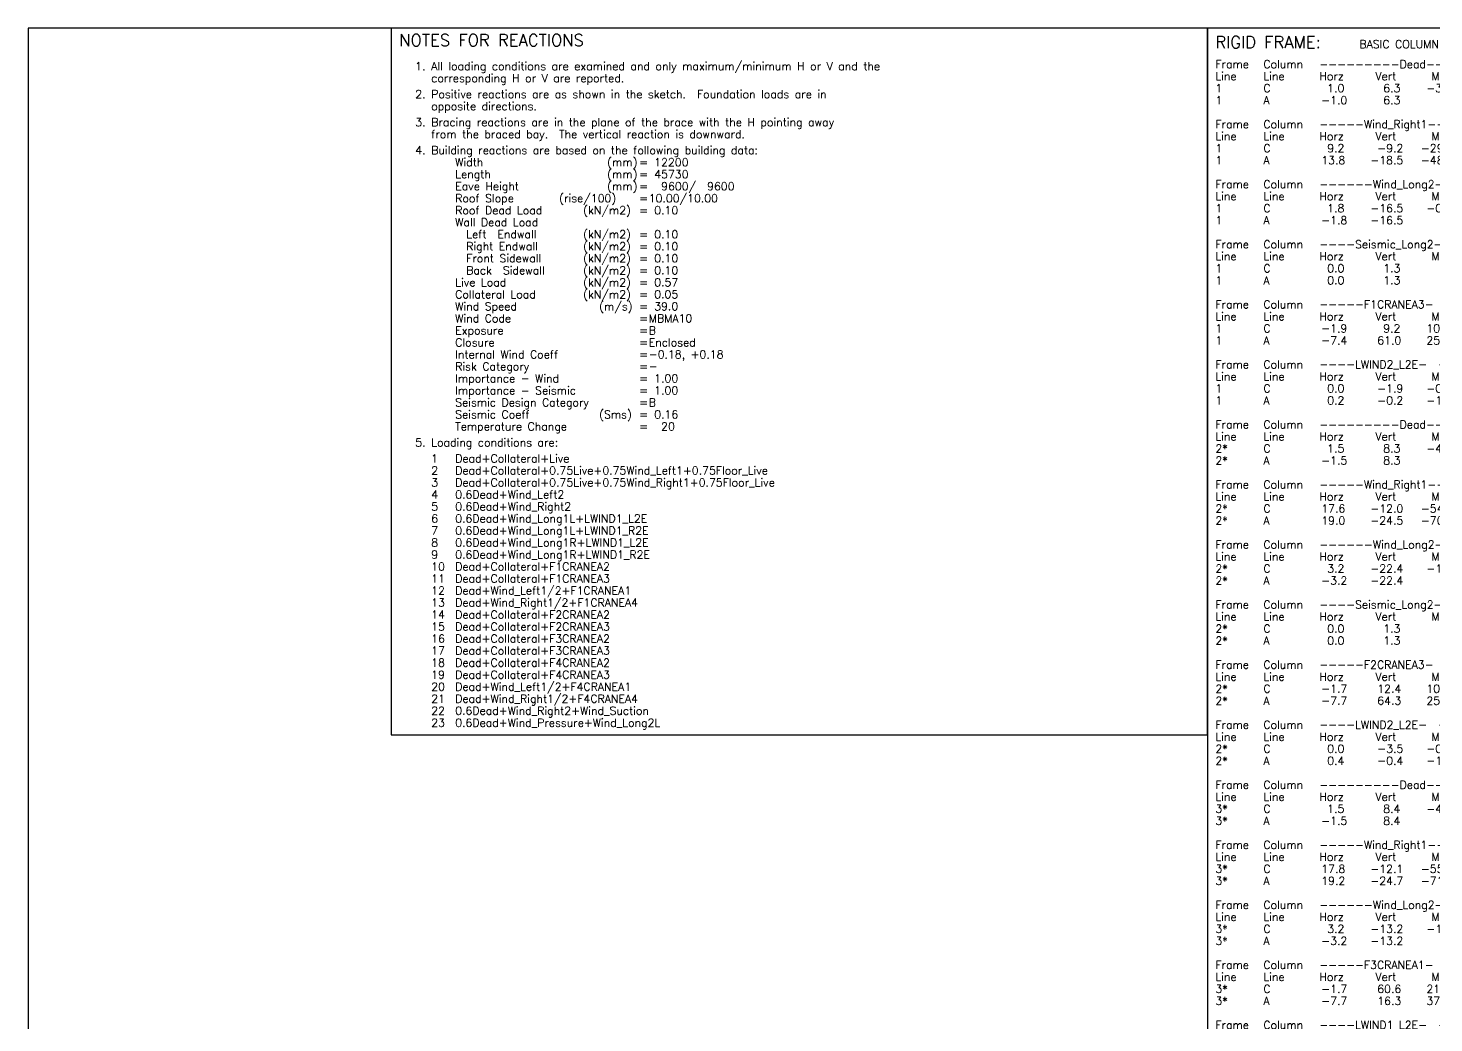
# Model space of a CAD drawing. Extents: x 0 to 63438, y 0 to 44860.
# Drawn here: x 0 to 31719, y 22430 to 44860 of the extents above; entities that cross this region are included whole.
import ezdxf

# ---------------------------------------------------------------- set-up
doc = ezdxf.new("R2010")
doc.units = 0
doc.linetypes.add('CONTIN', pattern=[0])
doc.layers.get('0').update_dxf_attribs({"linetype": 'CONTIN'})
for name, color, linetype in [('1', 7, 'CONTIN'), ('13', 1, 'CONTIN'), ('14', 7, 'CONTIN'), ('20', 7, 'CONTIN'), ('22', 7, 'CONTIN'), ('26', 7, 'CONTIN')]:
    doc.layers.add(name, color=color, linetype=linetype)
doc.styles.add('SIMPLEX', font='SIMPLEX')

# ---------------------------------------------------------------- blocks, each defined once
blk = doc.blocks.new('RFBASE')
at = {"layer": '1'}
for p, q in [((18415.105, 0), (0, 0)), ((0, 0), (0, -32452.111))]:
    blk.add_line(p, q, dxfattribs=at)
at = {"layer": '13', "style": 'SIMPLEX'}
for s, p in [('1', (180.54, -1444.322)), ('C', (1263.782, -1444.322)), ('1', (180.54, -1715.133)), ('A', (1263.782, -1715.133)), ('1', (180.54, -2798.374)), ('C', (1263.782, -2798.374)), ('1', (180.54, -3069.185)), ('A', (1263.782, -3069.185)), ('1', (180.54, -4152.426)), ('C', (1263.782, -4152.426)), ('1', (180.54, -4423.237)), ('A', (1263.782, -4423.237)), ('1', (180.54, -5506.478)), ('C', (1263.782, -5506.478)), ('1', (180.54, -5777.288)), ('A', (1263.782, -5777.288)), ('1', (180.54, -6860.529)), ('1', (180.54, -7131.339)), ('A', (1263.782, -7131.339)), ('C', (1263.782, -6860.529)), ('1', (180.54, -8214.581)), ('C', (1263.782, -8214.581)), ('1', (180.54, -8485.392)), ('A', (1263.782, -8485.392)), ('2*', (180.54, -9568.633)), ('C', (1263.782, -9568.633)), ('2*', (180.54, -9839.443)), ('A', (1263.782, -9839.443)), ('2*', (180.54, -10922.686)), ('C', (1263.782, -10922.686)), ('2*', (180.54, -11193.496)), ('A', (1263.782, -11193.496)), ('2*', (180.54, -12276.737)), ('2*', (180.54, -12547.548)), ('A', (1263.782, -12547.548)), ('C', (1263.782, -12276.737)), ('2*', (180.54, -13630.789)), ('C', (1263.782, -13630.789)), ('2*', (180.54, -13901.6)), ('A', (1263.782, -13901.6)), ('2*', (180.54, -14984.84)), ('C', (1263.782, -14984.84)), ('2*', (180.54, -15255.65)), ('A', (1263.782, -15255.65)), ('2*', (180.54, -16338.891)), ('C', (1263.782, -16338.891)), ('2*', (180.54, -16609.701)), ('A', (1263.782, -16609.701)), ('3*', (180.54, -17692.941)), ('C', (1263.782, -17692.941)), ('3*', (180.54, -17963.752)), ('A', (1263.782, -17963.752)), ('3*', (180.54, -19046.992)), ('C', (1263.782, -19046.992)), ('3*', (180.54, -19317.803)), ('A', (1263.782, -19317.803)), ('3*', (180.54, -20401.043)), ('C', (1263.782, -20401.043)), ('3*', (180.54, -20671.854)), ('A', (1263.782, -20671.854)), ('3*', (180.54, -21755.094)), ('3*', (180.54, -22025.902)), ('A', (1263.782, -22025.902)), ('C', (1263.782, -21755.094))]:
    blk.add_text(s, height=180.54, dxfattribs=at).set_placement(p)
at = {"layer": '14', "style": 'SIMPLEX'}
for s, p in [('Frame', (180.54, -902.701)), ('Column', (1263.782, -902.701)), ('---------Dead--------', (2527.564, -902.701)), ('Line', (180.54, -1173.512)), ('Line', (1263.782, -1173.512)), ('Horz', (2527.564, -1173.512)), ('Vert', (3791.345, -1173.512)), ('Mom', (5055.127, -1173.512)), ('Frame', (180.54, -2256.754)), ('Column', (1263.782, -2256.754)), ('-----Wind_Right1-----', (2527.564, -2256.754)), ('Line', (180.54, -2527.564)), ('Line', (1263.782, -2527.564)), ('Horz', (2527.564, -2527.564)), ('Vert', (3791.345, -2527.564)), ('Mom', (5055.127, -2527.564)), ('Frame', (180.54, -3610.805)), ('Column', (1263.782, -3610.805)), ('------Wind_Long2-----', (2527.564, -3610.805)), ('Line', (180.54, -3881.615)), ('Line', (1263.782, -3881.615)), ('Horz', (2527.564, -3881.615)), ('Vert', (3791.345, -3881.615)), ('Mom', (5055.127, -3881.615)), ('Frame', (180.54, -4964.857)), ('Line', (180.54, -5235.667)), ('Column', (1263.782, -4964.857)), ('Line', (1263.782, -5235.667)), ('----Seismic_Long2----', (2527.564, -4964.857)), ('Horz', (2527.564, -5235.667)), ('Vert', (3791.345, -5235.667)), ('Mom', (5055.127, -5235.667)), ('Frame', (180.54, -6318.908)), ('Column', (1263.782, -6318.908)), ('-----F1CRANEA3-  ----', (2527.564, -6318.908)), ('Line', (180.54, -6589.719)), ('Line', (1263.782, -6589.719)), ('Horz', (2527.564, -6589.719)), ('Vert', (3791.345, -6589.719)), ('Mom', (5055.127, -6589.719)), ('Frame', (180.54, -7672.961)), ('Column', (1263.782, -7672.961)), ('----LWIND2_L2E-  ----', (2527.564, -7672.961)), ('Line', (180.54, -7943.771)), ('Line', (1263.782, -7943.771)), ('Horz', (2527.564, -7943.771)), ('Vert', (3791.345, -7943.771)), ('Mom', (5055.127, -7943.771)), ('Frame', (180.54, -9027.013)), ('Column', (1263.782, -9027.013)), ('---------Dead--------', (2527.564, -9027.013)), ('Line', (180.54, -9297.823)), ('Line', (1263.782, -9297.823)), ('Horz', (2527.564, -9297.823)), ('Vert', (3791.345, -9297.823)), ('Mom', (5055.127, -9297.823)), ('Frame', (180.54, -10381.064)), ('Line', (180.54, -10651.875)), ('Column', (1263.782, -10381.064)), ('Line', (1263.782, -10651.875)), ('-----Wind_Right1-----', (2527.564, -10381.064)), ('Horz', (2527.564, -10651.875)), ('Vert', (3791.345, -10651.875)), ('Mom', (5055.127, -10651.875)), ('Frame', (180.54, -11735.117)), ('Column', (1263.782, -11735.117)), ('------Wind_Long2-----', (2527.564, -11735.117)), ('Line', (180.54, -12005.928)), ('Line', (1263.782, -12005.928)), ('Horz', (2527.564, -12005.928)), ('Vert', (3791.345, -12005.928)), ('Mom', (5055.127, -12005.928)), ('Frame', (180.54, -13089.168)), ('Column', (1263.782, -13089.168)), ('----Seismic_Long2----', (2527.564, -13089.168)), ('Line', (180.54, -13359.979)), ('Line', (1263.782, -13359.979)), ('Horz', (2527.564, -13359.979)), ('Vert', (3791.345, -13359.979)), ('Mom', (5055.127, -13359.979)), ('Frame', (180.54, -14443.219)), ('Column', (1263.782, -14443.219)), ('-----F2CRANEA3-  ----', (2527.564, -14443.219)), ('Line', (180.54, -14714.028)), ('Line', (1263.782, -14714.028)), ('Horz', (2527.564, -14714.028)), ('Vert', (3791.345, -14714.028)), ('Mom', (5055.127, -14714.028)), ('Frame', (180.54, -15797.27)), ('Column', (1263.782, -15797.27)), ('----LWIND2_L2E-  ----', (2527.564, -15797.27)), ('Line', (180.54, -16068.079)), ('Line', (1263.782, -16068.079)), ('Horz', (2527.564, -16068.079)), ('Vert', (3791.345, -16068.079)), ('Mom', (5055.127, -16068.079)), ('Frame', (180.54, -17151.32)), ('Column', (1263.782, -17151.32)), ('---------Dead--------', (2527.564, -17151.32)), ('Line', (180.54, -17422.131)), ('Line', (1263.782, -17422.131)), ('Horz', (2527.564, -17422.131)), ('Vert', (3791.345, -17422.131)), ('Mom', (5055.127, -17422.131)), ('Frame', (180.54, -18505.371)), ('Column', (1263.782, -18505.371)), ('-----Wind_Right1-----', (2527.564, -18505.371)), ('Line', (180.54, -18776.182)), ('Line', (1263.782, -18776.182)), ('Horz', (2527.564, -18776.182)), ('Vert', (3791.345, -18776.182)), ('Mom', (5055.127, -18776.182)), ('Frame', (180.54, -19859.422)), ('Line', (180.54, -20130.23)), ('Column', (1263.782, -19859.422)), ('Line', (1263.782, -20130.23)), ('------Wind_Long2-----', (2527.564, -19859.422)), ('Horz', (2527.564, -20130.23)), ('Vert', (3791.345, -20130.23)), ('Mom', (5055.127, -20130.23)), ('Frame', (180.54, -21213.473)), ('Column', (1263.782, -21213.473)), ('-----F3CRANEA1-  ----', (2527.564, -21213.473)), ('Line', (180.54, -21484.281)), ('Line', (1263.782, -21484.281)), ('Horz', (2527.564, -21484.281)), ('Vert', (3791.345, -21484.281)), ('Mom', (5055.127, -21484.281)), ('Frame', (180.54, -22567.523)), ('Column', (1263.782, -22567.523)), ('----LWIND1_L2E-  ----', (2527.564, -22567.523))]:
    blk.add_text(s, height=180.54, dxfattribs=at).set_placement(p)
at = {"layer": '20', "style": 'SIMPLEX'}
for s, height, p in [('RIGID FRAME:', 270.81, (180.54, -451.351)), ('BASIC COLUMN REACTIONS (kN,kN-m)', 180.54, (3430.265, -451.351))]:
    blk.add_text(s, height=height, dxfattribs=at).set_placement(p)
at = {"layer": '26', "style": 'SIMPLEX'}
for s, p in [('    1.0', (2166.483, -1444.322)), ('    6.3', (3430.265, -1444.322)), ('  -3.14', (4694.047, -1444.322)), ('   -1.0', (2166.483, -1715.133)), ('    6.3', (3430.265, -1715.133)), ('    9.2', (2166.483, -2798.374)), ('   -9.2', (3430.265, -2798.374)), (' -29.84', (4694.047, -2798.374)), ('   13.8', (2166.483, -3069.185)), ('  -18.5', (3430.265, -3069.185)), (' -48.49', (4694.047, -3069.185)), ('    1.8', (2166.483, -4152.426)), ('  -16.5', (3430.265, -4152.426)), ('  -0.73', (4694.047, -4152.426)), ('   -1.8', (2166.483, -4423.237)), ('  -16.5', (3430.265, -4423.237)), ('    0.0', (2166.483, -5506.478)), ('    1.3', (3430.265, -5506.478)), ('    0.0', (2166.483, -5777.288)), ('    1.3', (3430.265, -5777.288)), ('   -1.9', (2166.483, -6860.529)), ('   -7.4', (2166.483, -7131.339)), ('   61.0', (3430.265, -7131.339)), ('    9.2', (3430.265, -6860.529)), ('  25.12', (4694.047, -7131.339)), ('  10.79', (4694.047, -6860.529)), ('    0.0', (2166.483, -8214.581)), ('   -1.9', (3430.265, -8214.581)), ('  -0.42', (4694.047, -8214.581)), ('    0.2', (2166.483, -8485.392)), ('   -0.2', (3430.265, -8485.392)), ('  -1.07', (4694.047, -8485.392)), ('    1.5', (2166.483, -9568.633)), ('    8.3', (3430.265, -9568.633)), ('  -4.87', (4694.047, -9568.633)), ('   -1.5', (2166.483, -9839.443)), ('    8.3', (3430.265, -9839.443)), ('   17.6', (2166.483, -10922.686)), ('  -12.0', (3430.265, -10922.686)), (' -54.81', (4694.047, -10922.686)), ('   19.0', (2166.483, -11193.496)), ('  -24.5', (3430.265, -11193.496)), (' -70.37', (4694.047, -11193.496)), ('   -3.2', (2166.483, -12547.548)), ('    3.2', (2166.483, -12276.737)), ('  -22.4', (3430.265, -12276.737)), ('  -22.4', (3430.265, -12547.548)), ('  -1.33', (4694.047, -12276.737)), ('    0.0', (2166.483, -13630.789)), ('    1.3', (3430.265, -13630.789)), ('    0.0', (2166.483, -13901.6)), ('    1.3', (3430.265, -13901.6)), ('   -1.7', (2166.483, -14984.84)), ('   12.4', (3430.265, -14984.84)), ('  10.16', (4694.047, -14984.84)), ('   -7.7', (2166.483, -15255.65)), ('   64.3', (3430.265, -15255.65)), ('  25.81', (4694.047, -15255.65)), ('    0.0', (2166.483, -16338.891)), ('   -3.5', (3430.265, -16338.891)), ('  -0.76', (4694.047, -16338.891)), ('    0.4', (2166.483, -16609.701)), ('   -0.4', (3430.265, -16609.701)), ('  -1.93', (4694.047, -16609.701)), ('    1.5', (2166.483, -17692.941)), ('    8.4', (3430.265, -17692.941)), ('  -4.91', (4694.047, -17692.941)), ('   -1.5', (2166.483, -17963.752)), ('    8.4', (3430.265, -17963.752)), ('   17.8', (2166.483, -19046.992)), ('  -12.1', (3430.265, -19046.992)), (' -55.32', (4694.047, -19046.992)), ('   19.2', (2166.483, -19317.803)), ('  -24.7', (3430.265, -19317.803)), (' -71.03', (4694.047, -19317.803)), ('    3.2', (2166.483, -20401.043)), ('  -13.2', (3430.265, -20401.043)), ('  -1.34', (4694.047, -20401.043)), ('   -3.2', (2166.483, -20671.854)), ('  -13.2', (3430.265, -20671.854)), ('   -1.7', (2166.483, -21755.094)), ('   -7.7', (2166.483, -22025.902)), ('   60.6', (3430.265, -21755.094)), ('   16.3', (3430.265, -22025.902)), ('  21.98', (4694.047, -21755.094)), ('  37.65', (4694.047, -22025.902))]:
    blk.add_text(s, height=180.54, dxfattribs=at).set_placement(p)
blk = doc.blocks.new('RNOTES')
for p, q in [((18415.105, 0), (0, 0)), ((0, 0), (0, -15932.674)), ((18415.105, -15932.674), (18415.105, 0)), ((0, -15932.674), (18415.105, -15932.674))]:
    blk.add_line(p, q)
at = {"layer": '1', "style": 'SIMPLEX'}
for s, p in [('1.', (541.621, -947.836)), ('All loading conditions are examined and only maximum/minimum H or V and the', (902.701, -947.836)), ('corresponding H or V are reported.', (902.701, -1218.647)), ('2.', (541.621, -1579.727)), ('Positive reactions are as shown in the sketch.  Foundation loads are in', (902.701, -1579.727)), ('opposite directions.', (902.701, -1850.538)), ('3.', (541.621, -2211.618)), ('Bracing reactions are in the plane of the brace with the H pointing away', (902.701, -2211.618)), ('from the braced bay.  The vertical reaction is downward.', (902.701, -2482.429)), ('4.', (541.621, -2843.509)), ('Building reactions are based on the following building data:', (902.701, -2843.509)), ('Width', (1444.322, -3114.319)), ('(mm)', (4874.587, -3114.319)), ('(mm)', (4874.587, -3385.13)), ('=', (5596.748, -3114.319)), ('  12200', (5687.018, -3114.319)), ('Length', (1444.322, -3385.13)), ('Eave Height', (1444.322, -3655.94)), ('(mm)', (4874.587, -3655.94)), ('=', (5596.748, -3385.13)), ('  45730', (5687.018, -3385.13)), ('   9600/  9600', (5687.018, -3655.94)), ('Roof Slope', (1444.322, -3926.75)), ('(rise/100)', (3791.345, -3926.75)), ('=', (5596.748, -3655.94)), (' 10.00/10.00', (5687.018, -3926.75)), ('Roof Dead Load', (1444.322, -4197.561)), ('(kN/m2)', (4332.966, -4197.561)), ('=', (5596.748, -3926.75)), ('=', (5596.748, -4197.561)), ('  0.10', (5687.018, -4197.561)), ('Wall Dead Load', (1444.322, -4468.371)), ('  Left  Endwall', (1444.322, -4739.181)), ('(kN/m2)', (4332.966, -4739.181)), ('=', (5596.748, -4739.181)), ('  0.10', (5687.018, -4739.181)), ('  Right Endwall', (1444.322, -5009.991)), ('(kN/m2)', (4332.966, -5009.991)), ('(kN/m2)', (4332.966, -5280.802)), ('=', (5596.748, -5009.991)), ('  0.10', (5687.018, -5009.991)), ('  Front Sidewall', (1444.322, -5280.802)), ('  Back  Sidewall', (1444.322, -5551.612)), ('(kN/m2)', (4332.966, -5551.612)), ('=', (5596.748, -5280.802)), ('  0.10', (5687.018, -5280.802)), ('  0.10', (5687.018, -5551.612)), ('Live Load', (1444.322, -5822.422)), ('(kN/m2)', (4332.966, -5822.422)), ('=', (5596.748, -5551.612)), ('  0.57', (5687.018, -5822.422)), ('Collateral Load', (1444.322, -6093.232)), ('(kN/m2)', (4332.966, -6093.232)), ('=', (5596.748, -5822.422)), ('=', (5596.748, -6093.232)), ('  0.05', (5687.018, -6093.232)), ('Wind Speed', (1444.322, -6364.042)), ('(m/s)', (4694.046, -6364.042)), ('=', (5596.748, -6364.042)), ('  39.0', (5687.018, -6364.042)), ('Wind Code', (1444.322, -6634.852)), ('=', (5596.748, -6634.852)), (' MBMA10', (5687.018, -6634.852)), ('Exposure', (1444.322, -6905.663)), ('=', (5596.748, -6905.663)), (' B', (5687.018, -6905.663)), ('Closure', (1444.322, -7176.474)), ('Internal Wind Coeff', (1444.322, -7447.284)), ('=', (5596.748, -7176.474)), (' Enclosed', (5687.018, -7176.474)), (' -0.18, +0.18', (5687.018, -7447.284)), ('Risk Category', (1444.322, -7718.095)), ('=', (5596.748, -7447.284)), ('Importance - Wind', (1444.322, -7988.906)), ('=', (5596.748, -7718.095)), ('=', (5596.748, -7988.906)), (' -', (5687.018, -7718.095)), ('  1.00', (5687.018, -7988.906)), ('Importance - Seismic', (1444.322, -8259.716)), ('=', (5596.748, -8259.716)), ('  1.00', (5687.018, -8259.716)), ('Seismic Design Category', (1444.322, -8530.526)), ('=', (5596.748, -8530.526)), (' B', (5687.018, -8530.526)), ('Seismic Coeff', (1444.322, -8801.337)), ('(Sms)', (4694.046, -8801.337)), ('=', (5596.748, -8801.337)), ('  0.16', (5687.018, -8801.337)), ('Temperature Change', (1444.322, -9072.147)), ('=', (5596.748, -9072.147)), ('   20', (5687.018, -9072.147)), ('5.', (541.621, -9433.228)), ('Loading conditions are:', (902.701, -9433.228)), ('1', (902.701, -9794.309)), ('Dead+Collateral+Live', (1444.322, -9794.309)), ('2', (902.701, -10065.119)), ('Dead+Collateral+0.75Live+0.75Wind_Left1+0.75Floor_Live', (1444.322, -10065.119)), ('Dead+Collateral+0.75Live+0.75Wind_Right1+0.75Floor_Live', (1444.322, -10335.93)), ('3', (902.701, -10335.93)), ('4', (902.701, -10606.74)), ('0.6Dead+Wind_Left2', (1444.322, -10606.74)), ('5', (902.701, -10877.551)), ('0.6Dead+Wind_Right2', (1444.322, -10877.551)), ('6', (902.701, -11148.361)), ('0.6Dead+Wind_Long1L+LWIND1_L2E', (1444.322, -11148.361)), ('7', (902.701, -11419.172)), ('0.6Dead+Wind_Long1L+LWIND1_R2E', (1444.322, -11419.172)), ('8', (902.701, -11689.982)), ('0.6Dead+Wind_Long1R+LWIND1_L2E', (1444.322, -11689.982)), ('9', (902.701, -11960.793)), ('10', (902.701, -12231.604)), ('0.6Dead+Wind_Long1R+LWIND1_R2E', (1444.322, -11960.793)), ('Dead+Collateral+F1CRANEA2', (1444.322, -12231.604)), ('11', (902.701, -12502.414)), ('Dead+Collateral+F1CRANEA3', (1444.322, -12502.414)), ('12', (902.701, -12773.225)), ('Dead+Wind_Left1/2+F1CRANEA1', (1444.322, -12773.225)), ('13', (902.701, -13044.034)), ('Dead+Wind_Right1/2+F1CRANEA4', (1444.322, -13044.034)), ('14', (902.701, -13314.845)), ('Dead+Collateral+F2CRANEA2', (1444.322, -13314.845)), ('15', (902.701, -13585.654)), ('Dead+Collateral+F2CRANEA3', (1444.322, -13585.654)), ('16', (902.701, -13856.464)), ('17', (902.701, -14127.273)), ('Dead+Collateral+F3CRANEA2', (1444.322, -13856.464)), ('Dead+Collateral+F3CRANEA3', (1444.322, -14127.273)), ('18', (902.701, -14398.084)), ('Dead+Collateral+F4CRANEA2', (1444.322, -14398.084)), ('19', (902.701, -14668.894)), ('Dead+Collateral+F4CRANEA3', (1444.322, -14668.894)), ('20', (902.701, -14939.703)), ('Dead+Wind_Left1/2+F4CRANEA1', (1444.322, -14939.703)), ('21', (902.701, -15210.514)), ('Dead+Wind_Right1/2+F4CRANEA4', (1444.322, -15210.514)), ('22', (902.701, -15481.323)), ('0.6Dead+Wind_Right2+Wind_Suction', (1444.322, -15481.323)), ('23', (902.701, -15752.133)), ('0.6Dead+Wind_Pressure+Wind_Long2L', (1444.322, -15752.133))]:
    blk.add_text(s, height=180.54, dxfattribs=at).set_placement(p)
at = {"layer": '20', "style": 'SIMPLEX'}
blk.add_text('NOTES FOR REACTIONS', height=270.81, dxfattribs=at).set_placement((180.54, -406.216))

msp = doc.modelspace()

# ---------------------------------------------------------------- linework, layer by layer
at = {"layer": '22'}
for p, q in [((63437.855, 44859.633), (0, 44859.633)), ((0, 44859.633), (0, 0))]:
    msp.add_line(p, q, dxfattribs=at)

# ---------------------------------------------------------------- block references
at = {"layer": '1'}
for name, p in [('RNOTES', (8192.542, 44859.633)), ('RFBASE', (26607.646, 44859.633))]:
    msp.add_blockref(name, p, dxfattribs=at)

doc.saveas('drawing.dxf')
